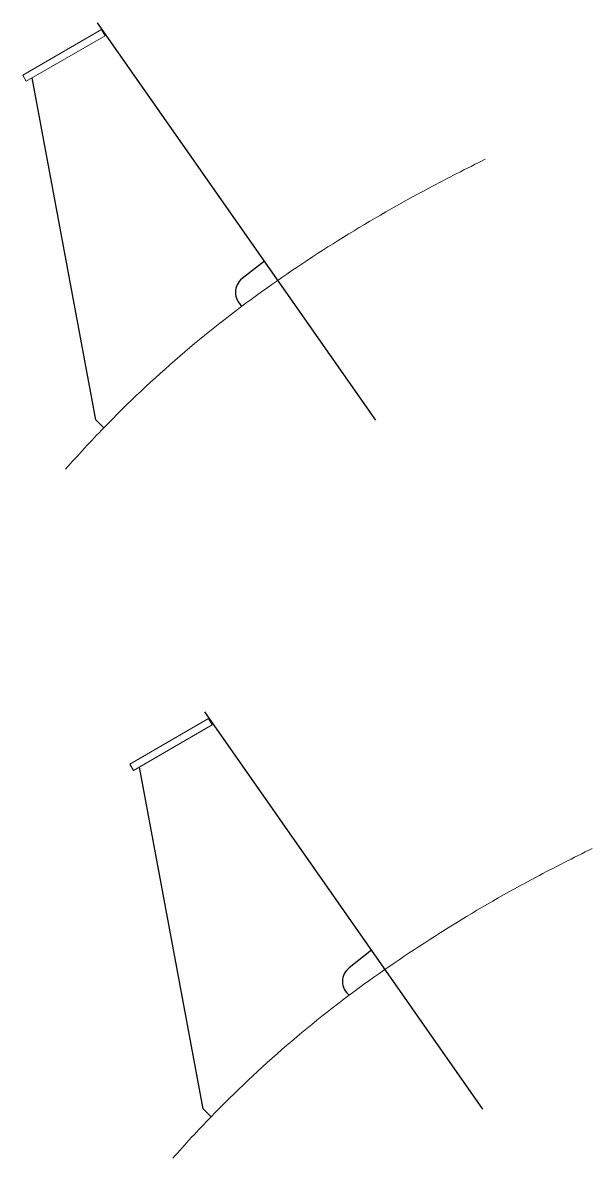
# Model space of a CAD drawing. Header units: millimetres. Extents: x 382 to 1635, y 390 to 2887.
import ezdxf

# ---------------------------------------------------------------- set-up
doc = ezdxf.new("R2010")
doc.units = ezdxf.units.MM
for name, color, linetype in [('-1202', 7, 'Continuous'), ('100-DF1', 7, 'Continuous'), ('200-CO3', 7, 'Continuous')]:
    doc.layers.add(name, color=color, linetype=linetype)

msp = doc.modelspace()

# ---------------------------------------------------------------- linework, layer by layer
at = {"layer": '-1202', "color": 7, "lineweight": 0}
for points in [[(476.4, 1905.6, -0.012185), (560.6, 1996.8, -0.045123), (907.5, 2295.7, -0.033134), (1275.2, 2523.6, -0.008198), (1399, 2586.9)], [(712, 390.3, -0.012185), (796.2, 481.5, -0.045123), (1143.1, 780.5, -0.033134), (1510.8, 1008.4, -0.008198), (1634.6, 1071.6)]]:
    msp.add_lwpolyline(points, format="xyb", dxfattribs=at)
at = {"color": 7, "true_color": 0xffffff}
msp.add_line((1149.2, 847.9), (1100, 809.3), dxfattribs=at)
at = {"color": 7, "linetype": 'ByBlock', "ltscale": 3}
for points in [[(560.6, 1996.8), (542.9, 2014), (403, 2765.9)], [(796.2, 481.5), (778.5, 498.7), (638.6, 1250.7)]]:
    msp.add_lwpolyline(points, dxfattribs=at)
at = {"color": 7, "true_color": 0xffffff}
msp.add_lwpolyline([(913.6, 2363.2), (864.4, 2324.5, 0.486229), (864.4, 2264.2)], format="xyb", dxfattribs=at)
msp.add_arc((1123.7, 779.1), 38.4, 128.1392, 231.8608, dxfattribs=at)
at = {"layer": '100-DF1', "lineweight": 15}
for points in [[(555.2, 2872.3), (382, 2772.3), (390, 2758.4), (563.2, 2858.4), (555.2, 2872.3)], [(790.8, 1357), (617.6, 1257), (625.6, 1243.2), (798.8, 1343.2), (790.8, 1357)]]:
    msp.add_lwpolyline(points, dxfattribs=at)
at = {"layer": '200-CO3', "color": 3}
for p, q in [((1158.3, 2013.7), (546.6, 2887.3)), ((1393.9, 498.5), (782.2, 1372))]:
    msp.add_line(p, q, dxfattribs=at)

doc.saveas('drawing.dxf')
